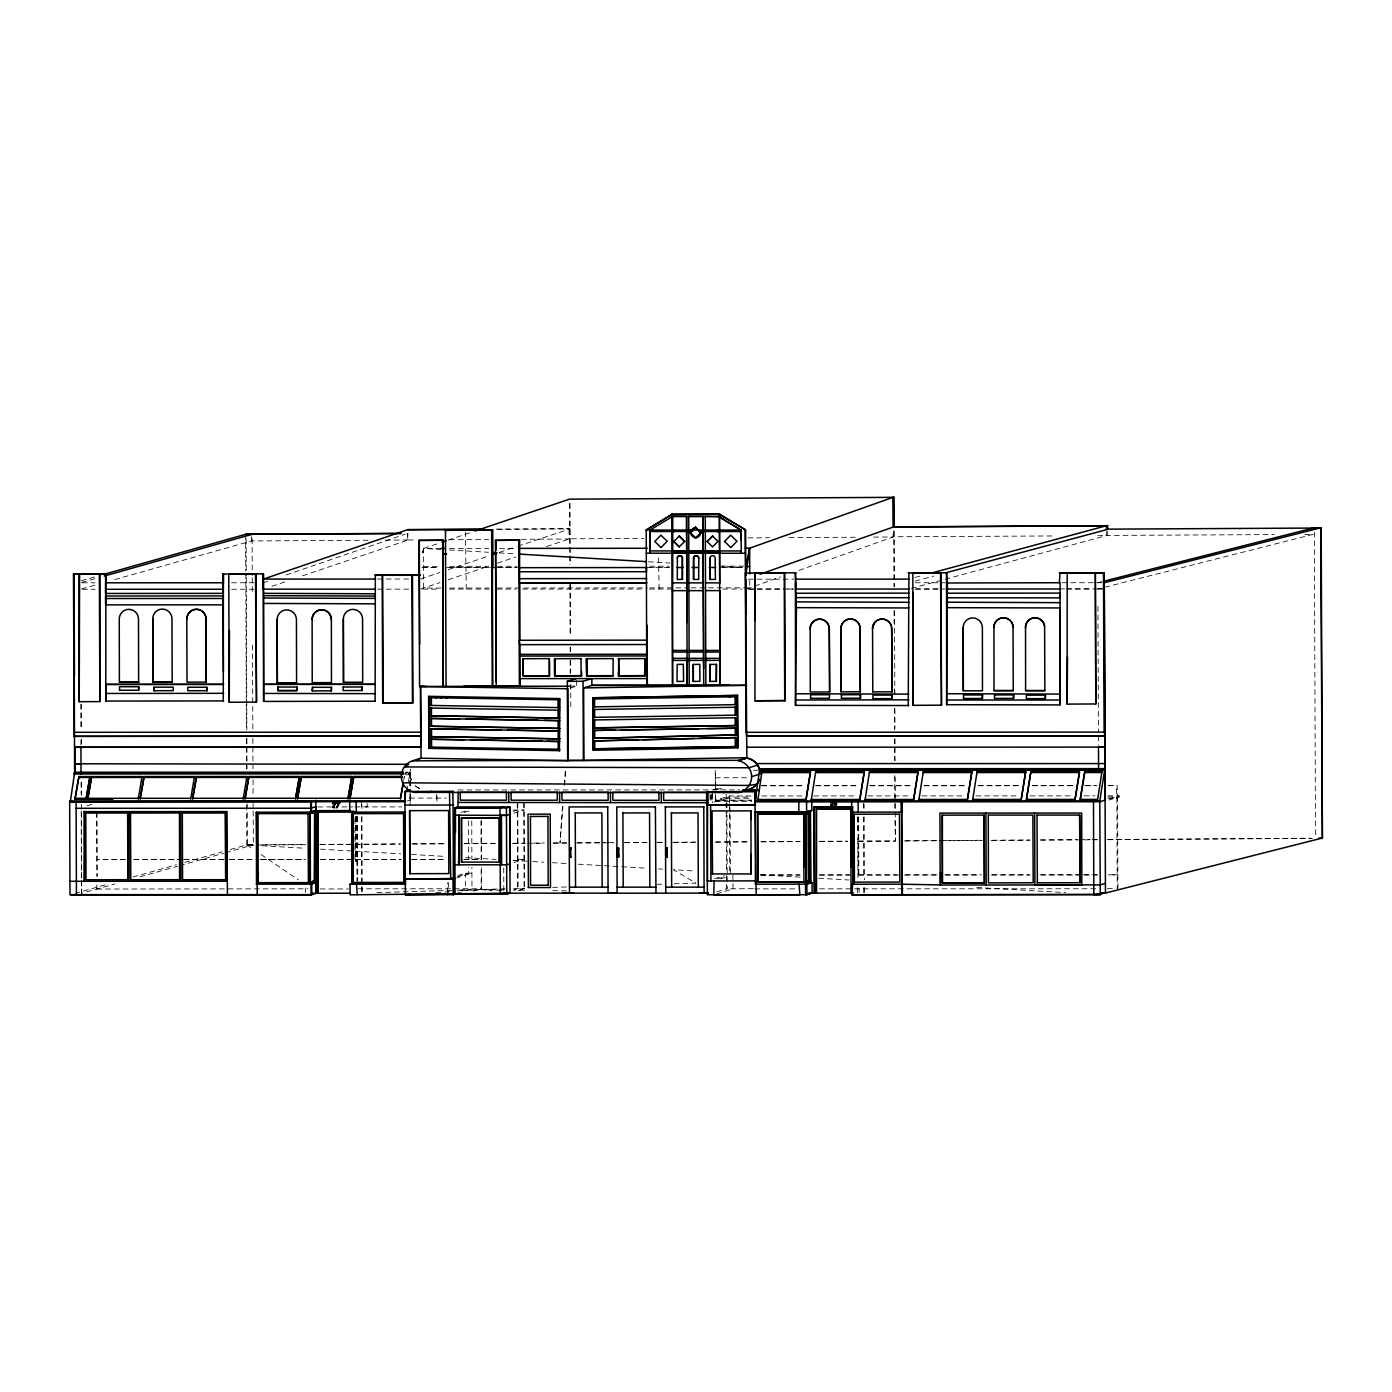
<?xml version="1.0" encoding="UTF-8"?>
<svg xmlns="http://www.w3.org/2000/svg" width="1392" height="1392" viewBox="0 0 1392 1392"><rect width="100%" height="100%" fill="white"/><g stroke="black" fill="none" stroke-linecap="round" stroke-linejoin="round"><path stroke-width="0.75" stroke-dasharray="5 3.75" d="M410.048 785.941L410.17 773.917L405.403 773.865M447.424 892.655L447.528 882.754M410.24 794.066L410.275 802.436L410.24 789.89M401.453 774.892L410.257 772.195L410.014 789.751M562.455 806.455L560.002 843.134L562.925 806.664M564.178 785.001L565.378 770.002M564.63 785.227L565.848 770.211M440.881 548.431L423.481 548.448L422.82 552.659L423.481 548.448L439.942 542.897M403.628 780.32L404.306 776.44L404.376 777.362M405.472 774.787L409.787 774.787L409.822 772.142L405.49 772.142M406.916 790.9L409.735 773.865M422.698 552.711L423.481 548.448L440.794 549.475M746.39 589.025L780.512 576.914M798.938 570.389L893.768 536.755L1054.475 535.955M263.506 582.726L267.612 581.334M286.056 575L404.985 534.232M385.445 540.131L407.056 539.992L407.665 533.31L408.152 539.992L416.852 539.939M271.84 586.363L286.178 581.438M302.569 575.818L408.152 539.992M448.172 540.113L470.809 532.475M420.523 579.002L439.994 572.443M448.189 569.676L489.149 555.843M499.397 552.38L515.771 546.865M517.824 546.169L570.128 528.873L495.1 529.343M420.558 589.112L440.029 582.552M448.224 579.785L489.184 565.952M497.379 563.186L515.823 556.957M546.534 546.604L569.711 538.774L643.87 538.53M460.961 812.476L468.495 810.109M464.18 812.476L469.817 810.701M457.968 875.551L465.502 873.202L471.94 873.202L456.889 877.9M457.429 876.734L468.721 873.202L468.686 867.338M459.917 890.689L465.554 888.914L465.502 873.202M466.337 890.689L471.975 888.931L471.905 867.338M87.035 805.794L92.951 803.984M569.989 688.118L576.758 686.047L569.711 686.221M410.222 785.888L410.17 773.917L405.611 773.987M361.433 806.908L361.172 800.191M96.848 884.842L96.866 889.036L97.301 884.703M407.16 801.061L410.031 800.174M458.159 789.96L739.778 789.89M513.317 811.345L517.789 809.97M513.892 813.137L524.21 809.97L513.039 810.127M463.762 859.525L481.58 859.386L481.441 820.723M718.255 788.255L712.339 790.064L712.391 802.645M721.474 788.255L715.558 790.064L715.471 770.246M513.561 860.726L524.401 859.369L514.083 862.535M751.019 795.963L729.391 795.98L715.366 800.278L751.367 800.261M715.331 794.188L715.366 801.357L729.408 797.059L751.036 797.042M714.357 802.036L726.885 798.208L726.955 813.119M729.408 798.416L730.174 813.119M481.615 867.79L481.232 888.914L481.162 867.929M518.155 890.723L524.523 888.775L524.192 802.505M714.653 878.735L724.519 875.725M717.332 878.891L723.527 877.012M720.569 878.891L726.746 876.995M716.689 891.889L727.25 888.67L727.233 884.738M716.515 893.908L732.975 888.879L732.923 875.116M1107.858 785.714L1117.219 785.506L1117.271 798.086M1109.285 798.869L1119.151 795.859L1119.151 796.937L1109.128 800M1117.933 888.548L1117.567 798.086L1116.558 798.295L1116.523 785.714M410.17 773.917L409.822 772.142M81.328 580.725L95.891 576.601M81.519 582.482L96.013 578.393M81.536 588.955L96.048 584.849M114.701 579.594L251.465 540.966L368.167 540.235M75.081 893.368L108.193 884.024M133.023 877.012L176.488 864.728M184.771 862.396L222.024 851.869M230.289 849.538L246.854 844.857L253.361 844.822L253.118 803.602M81.188 811.014L81.519 893.299L114.91 883.937M139.948 876.873L177.515 866.259M179.603 865.667L223.433 853.296M225.521 852.704L253.274 844.857L246.854 844.857L246.697 803.602M915.153 577.454L921.4 575.766M915.17 581.09L933.893 576.027M911.325 588.398L1107.249 535.415L1274.359 534.58M1102.029 581.647L1097.853 582.709L1102.133 582.709L1070.605 582.726M473.071 890.967L481.093 889.523L504.983 889.888M435.992 892.585L451.025 891.559M461.761 890.828L481.093 889.523L504.791 890.497M376.954 892.603L455.045 890.288M457.22 890.219L504.948 888.809M513.631 888.548L524.471 888.235M552.676 887.4L567.866 886.948M656.798 884.32L663.305 884.129M674.163 883.798L695.843 883.154L673.554 869.756L695.217 871.027M496.231 529.117L569.676 528.664M407.038 533.536L408.117 533.519M449.459 539.731L488.609 539.487M521.234 539.296L569.067 538.982L569.032 528.873M747.922 537.886L769.602 537.747M789.107 537.625L856.306 537.208M873.637 537.103L893.159 536.981L893.125 531.031M1097.801 535.694L1106.449 535.624L1106.449 531.448M1304.652 534.389L1313.3 534.337L1097.87 588.973L1102.151 588.973M262.044 844.77L305.474 844.492M320.682 844.405L353.255 844.196M355.43 844.196L401.018 843.9M411.875 843.83L444.448 843.639M463.988 843.517L496.561 843.308M513.944 843.204L524.801 843.134M533.484 843.082L544.342 843.013M553.024 842.96L568.197 842.873M576.845 842.804L604.981 842.63M607.138 842.63L613.628 842.578M624.451 842.508L648.254 842.369M656.92 842.317L663.41 842.282M674.233 842.212L695.861 842.073M715.349 841.951L747.8 841.742M760.78 841.673L799.739 841.429M819.209 841.307L847.345 841.133M858.168 841.064L895.421 841.046L895.16 775.883M905.792 840.768L938.295 840.559M940.453 840.542L981.656 840.281M992.461 840.229L1029.332 839.985M1040.137 839.915L1077.008 839.689M1079.148 839.672L1090.023 839.602M1092.146 839.602L1098.688 839.55M1107.319 839.498L1311.09 838.21M253.344 845.24L246.854 844.857L252.648 845.048M256.981 845.014L306.762 844.7M319.742 844.631L399.835 844.126M412.815 844.039L445.283 843.848M464.754 843.726L495.065 843.535M512.378 843.43L525.358 843.343M527.533 843.326L544.846 843.221M553.494 843.169L566.492 843.082M577.297 843.03L614.098 842.786M624.921 842.734L646.549 842.595M657.372 842.525L663.862 842.491M672.527 842.438L696.331 842.282M715.801 842.16L748.252 841.951M761.25 841.882L800.191 841.638M819.662 841.516L847.798 841.342M858.62 841.273L895.404 841.046L894.865 816.947M904.104 840.994L943.184 840.733M945.359 840.733L982.265 840.49M990.947 840.437L1030.045 840.194M1040.903 840.124L1082.158 839.863M1084.316 839.863L1097.348 839.776M1108.206 839.707L1312.308 838.419M449.581 548.431L488.714 548.396M499.589 548.396L516.989 548.378M423.551 566.37L440.951 566.353M449.651 566.353L488.783 566.318M497.483 566.318L517.058 566.3M649.681 566.196L669.256 566.179M721.439 566.144L747.521 566.109M422.646 567.414L439.802 567.414M449.407 567.414L489.288 567.397M496.718 567.397L516.014 567.379M649.403 567.344L669.152 567.344M722.744 567.327L742.023 567.31M422.054 567.588L439.211 567.588M446.728 567.588L492.907 567.571M498.266 567.571L517.563 567.571M646.88 567.536L672.614 567.518M720.012 567.501L743.606 567.501L721.961 566.092M377.458 579.037L409.753 579.02M748.339 579.176L780.947 579.176M783.122 579.176L793.997 579.159M82.354 582.813L95.074 582.813M231.594 582.778L256.876 582.761M915.344 582.761L945.203 582.761M1062.183 582.726L1068.499 582.726M441.038 588.068L423.638 588.068L423.481 548.448M449.738 588.05L488.87 588.016M497.57 588.016L647.593 587.894M649.768 587.894L673.693 587.876M675.868 587.876L688.901 587.859M691.076 587.859L706.301 587.842M708.476 587.842L749.783 587.807L749.749 577.906M377.51 589.147L409.805 589.129M422.733 589.112L439.889 589.112M449.494 589.112L489.375 589.094M496.787 589.094L516.101 589.094M522.539 589.077L643.243 589.042M649.49 589.042L673.293 589.042M722.831 589.025L742.11 589.025M748.6 589.007L755.125 589.007M757.3 589.007L785.558 589.007M787.733 589.007L794.258 589.007M915.623 588.973L941.183 588.955M1060.339 588.92L1064.549 588.92M1066.637 588.92L1091.833 588.903M1098.131 588.903L1104.517 588.903M82.441 589.286L95.126 589.286M231.629 589.251L256.894 589.234M748.374 589.094L780.982 589.077M783.157 589.077L794.014 589.077M915.362 589.042L945.203 589.025M1066.429 588.99L1102.186 588.973M753.368 770.315L757.84 770.228M405.35 772.943L409.666 772.943M715.279 777.763L749.157 777.745M761.546 785.61L804.924 785.593M815.764 785.593L859.142 785.575M869.983 785.575L913.361 785.558M924.201 785.558L967.579 785.54M978.419 785.54L1019.623 785.523M1032.638 785.523L1073.841 785.523M1084.681 785.506L1095.539 785.506M1108.537 785.506L1117.219 785.506M761.807 785.819L805.063 785.819M815.869 785.801L859.125 785.801M869.948 785.784L913.204 785.784M924.027 785.767L967.283 785.767M978.089 785.767L1019.188 785.749M1032.168 785.749L1073.267 785.732M1086.23 785.732L1097.053 785.714M761.842 795.963L802.94 795.946M813.746 795.946L857.002 795.946M867.825 795.928L911.081 795.928M921.904 795.911L965.161 795.911M975.966 795.893L1017.065 795.893M1030.045 795.893L1071.144 795.876M1084.107 795.876L1094.93 795.859M1107.91 795.859L1119.151 795.859M1107.91 796.937L1119.151 796.937M409.596 798.086L446.449 798.068M726.189 798.416L751.732 798.208M1107.91 798.312L1117.567 798.086M751.593 800.191L715.592 800.209L715.575 796.137M715.366 801.357L751.732 801.34M317.95 806.925L331 806.925M341.858 806.925L352.733 806.925M354.908 806.908L401.749 806.908M125.437 859.49L96.744 859.647L124.984 859.63M134.119 859.49L181.9 859.473M184.075 859.473L227.505 859.456M229.68 859.456L257.903 859.456M260.078 859.456L305.683 859.438M320.891 859.438L353.464 859.421M355.639 859.421L401.244 859.403M412.102 859.403L444.674 859.403M464.215 859.386L481.58 859.386M133.667 859.63L181.447 859.612M183.605 859.612L227.053 859.612M229.21 859.612L253.1 859.595M261.783 859.595L305.231 859.577M320.421 859.577L352.994 859.56M355.169 859.56L400.774 859.56M411.632 859.543L446.38 859.543M517.511 859.508L523.949 859.508M760.711 874.889L799.669 874.872M819.157 874.872L849.468 874.855M858.116 874.855L897.074 874.855M905.74 874.837L942.541 874.837M944.698 874.837L981.499 874.82M992.322 874.82L1029.123 874.802M1039.946 874.802L1081.079 874.785M1083.237 874.785L1098.392 874.785M1109.215 874.785L1117.88 874.785L1108.484 874.994M761.146 875.098L800.226 875.098M819.766 875.081L850.147 875.081M858.829 875.081L902.26 875.063M904.417 875.063L936.99 875.046M945.673 875.046L980.403 875.029M991.261 875.029L1030.341 875.029M1041.199 875.011L1082.437 875.011M1084.612 875.011L1097.627 874.994M96.866 889.036L307.963 888.827M320.195 888.966L348.383 888.966M357.918 888.809L481.702 888.775M524.523 888.775L517.633 888.914L517.285 802.645M753.211 888.653L726.537 888.879L726.485 875.116M754.621 888.862L797.894 888.862M819.54 888.844L1098.671 888.757M1107.319 888.757L1112.504 888.548M524.54 890.201L513.665 890.027L518.085 888.775L517.754 802.505M552.781 890.654L567.988 890.897M262.009 845.744L305.335 848.267M320.491 849.155L400.635 853.835M411.475 854.462L446.119 856.48M465.624 857.629L495.935 859.386M513.265 860.413L530.596 861.422M532.771 861.544L543.593 862.17M552.259 862.675L567.414 863.562M578.254 864.188L602.075 865.58M604.232 865.72L647.558 868.243M658.399 868.869L662.714 869.13M760.189 874.802L801.34 877.204M818.67 878.213L848.998 879.988M976.784 887.435L1065.593 892.62M449.442 549.979L488.366 552.276M499.189 552.92L516.484 553.946M648.428 561.742L670.057 563.029M481.093 889.523L491.428 890.828M246.854 844.857L253.97 849.694M261.087 854.531L298.427 879.901M1314.326 532.144L1315.51 835.983M1116.871 798.295L1117.219 888.757M1107.701 531.448L1107.719 535.624M1097.94 606.303L1098.427 731.983M1098.445 735.95L1098.479 745.242M894.203 531.031L894.43 586.919M894.517 610.81L894.847 698.123M894.899 708.545L894.969 728.451M895.021 738.961L895.091 760.919M893.734 530.822L893.96 586.711M894.047 610.601L894.099 623.633M894.36 688.796L894.395 697.479M894.43 708.337L894.517 730.069M894.551 738.752L894.638 760.467M894.691 775.675L894.795 801.74M894.812 803.915L894.83 808.247M864.119 804.124L864.136 808.247M864.171 816.808L864.415 879.64M864.432 887.557L864.467 892.916M863.405 803.149L863.423 808.682M863.458 817.017L863.701 877.691M863.736 887.765L863.753 893.125M859.055 888.34L859.073 892.481M858.638 817.017L858.864 877.691M858.412 817.017L858.638 877.778M857.942 817.017L858.185 877.778M857.733 817.017L857.785 830.032M857.82 838.715L857.977 877.778M857.298 887.765L857.315 893.125M730.174 815.242L730.4 874.907M729.391 795.98L729.686 870.853M726.955 815.242L727.198 874.907M727.198 876.873L727.216 882.772M726.172 794.223L726.467 870.853M715.244 770.315L715.314 789.96M712.112 794.327L712.147 802.714M711.851 794.327L711.886 802.714M710.842 795.319L710.877 802.94M710.007 794.24L710.042 800.296M659.129 589.042L658.399 554.99M576.497 680.41L576.514 686.117M570.041 503.573L570.198 545.49M570.198 547.648L570.233 554.155M570.233 556.313L570.268 564.995M570.355 584.483L570.546 636.492M570.598 647.332L570.616 651.665M570.65 660.33L570.703 673.328M570.737 684.168L570.824 708.006M569.572 503.365L569.815 564.769M569.885 584.275L570.094 636.283M570.146 647.123L570.163 651.456M570.181 660.121L570.233 673.119M523.723 802.645L524.071 888.914M503.73 867.947L503.817 891.037M480.971 820.862L481.127 859.525M471.749 820.862L471.888 859.508M468.53 820.862L468.669 859.508M466.268 589.094L465.45 532.075M448.589 882.424L448.624 892.255M436.914 796.154L436.949 802.436M436.67 794.206L436.705 802.714M410.014 794.049L410.066 805.272M407.665 533.31L407.699 539.783M367.175 803.584L367.175 806.977L365.417 806.908L365.417 803.95M361.903 804.541L361.92 808.439M361.937 816.739L362.198 882.441M362.216 886.687L362.233 893.072M361.381 816.913L361.502 882.65M361.659 886.861L361.694 893.229M357.483 816.965L357.744 880.527M357.326 816.512L357.57 881.136M356.717 816.512L356.961 881.136M356.248 816.512L356.422 861.752M355.517 816.739L355.691 861.248M355.308 816.808L355.482 861.3M354.96 819.035L354.977 861.457M305.3 888.235L305.318 892.498M252.091 538.669L252.23 575.575M252.23 577.75L252.3 592.957M252.509 645.07L252.839 729.773M252.857 738.456L252.979 768.854M253.031 779.711L253.083 794.919M251.447 536.651L251.465 540.966M246.106 538.878L246.262 575.783M246.262 577.958L246.854 729.982M246.889 738.665L247.01 769.063M247.15 803.81L247.306 845.083M245.636 534.319L245.792 571.242M245.792 573.4L246.401 729.773M246.436 738.456L246.558 768.854M97.022 812.249L97.266 876.299M96.57 812.389L96.814 876.438M80.771 704.126L80.875 730.139M80.91 739.952L80.945 745.468M81.084 782.13L81.136 794.188M81.519 704.178L81.519 728.086M81.519 738.961L81.519 745.468M81.519 782.426L81.519 795.476M81.519 804.176L81.519 878.074M81.519 880.249L81.519 893.299M419.497 788.585A16.06 15.973 73 0 1 414.572 785.158M411.232 780.164A16.06 15.973 73 0 1 410.031 772.264A16.721 16.617 73 0 1 410.71 768.906M419.74 788.516A16.06 15.973 73 0 1 414.799 785.088M411.458 780.094A16.06 15.973 73 0 1 410.257 772.195"/><path stroke-width="1.5" d="M315.793 807.029L316.123 893.299L315.793 800.209M901.633 812.075L901.581 801.792L901.511 812.128L851.73 812.128L851.626 800.939M353.429 883.154L350.036 884.181L350.071 894.83L510.029 893.212L509.681 806.942L457.985 806.96L454.749 807.952L453.844 894.621L405.159 894.865L406.064 894.586M901.72 894.76L901.581 801.792L902.416 894.551M834.226 803.219L834.365 800.905L834.226 803.219L836.174 803.932M834.73 802.732L834.887 801.357L835.565 802.732M832.242 802.575L830.659 801.061M835.513 802.749L836.749 803.793L835.774 805.516M832.503 804.646L831.32 802.906M334.602 804.611L334.376 803.549M335.281 804.158L334.132 805.951M832.886 802.349L832.59 801.131M332.497 807.064C336.342 808.613 334.376 807.621 333.61 806.368M759.597 771.168L759.614 768.732L1104.883 768.628L1099.784 800.852L1100.254 894.638L851.939 894.778L852.6 884.198M1104.291 588.973L1105.352 800.087L1099.854 801.757L755.003 801.862L759.527 770.263L1105.004 770.194L1104.883 768.628M757.822 800.417L761.911 771.707L810.492 771.69L806.02 800.4M810.492 771.69L805.951 799.495L757.753 799.513M811.223 800.4L815.695 771.69L864.293 771.673L859.804 800.383M864.293 771.673L859.734 799.478L811.153 799.495M865.006 800.383L869.495 771.673L918.076 771.655L913.604 800.365M918.076 771.655L913.552 799.478L864.954 799.478M918.824 800.365L923.296 771.655L971.877 771.638L967.405 800.348M971.877 771.638L967.353 799.46L918.755 799.46M972.608 800.348L977.097 771.638L1025.678 771.62L1021.206 800.33M1025.678 771.62L1021.136 799.443L972.556 799.443M1030.88 771.62L1026.356 799.443L1074.937 799.426L1079.479 771.62L1030.88 771.62L1026.409 800.33M1075.007 800.313L1079.548 772.508L1030.95 772.525M1080.209 800.313L1084.751 772.508L1102.012 772.508L1101.959 771.603L1084.681 771.603L1080.14 799.426L1097.418 799.408M1097.488 800.313L1101.959 771.603M74.472 774.892L74.507 772.229L403.332 772.142M70.348 801.548L74.42 773.969L403.245 773.865M75.029 798.329L78.909 776.545L89.975 776.545L86.147 799.234L75.081 799.252L75.029 798.329L86.078 798.312L89.975 776.545M75.081 799.252L78.909 776.545M87.731 799.234L91.559 776.545L142.036 776.527L142.106 777.449L91.628 777.467L87.731 799.234L112.961 799.234M138.208 799.234L142.036 776.527M140.192 799.234L144.072 777.449L194.549 777.432L194.497 776.51L144.02 776.527L140.122 798.312L190.6 798.295M190.669 799.217L194.497 776.51M192.635 799.217L196.533 777.432L247.01 777.415L246.941 776.492L196.463 776.51L192.583 798.295L243.061 798.277M243.113 799.199L246.941 776.492M248.924 776.492L245.027 798.277L295.504 798.26L299.402 776.475L248.924 776.492L245.096 799.199M295.574 799.182L299.402 776.475M301.385 776.475L297.488 798.26L347.965 798.242L351.863 776.458L301.385 776.475L297.54 799.182M348.017 799.165L351.863 776.458M402.201 776.44L353.829 776.458L349.931 798.242L400.426 798.225L403.28 782.252M350.001 799.165L353.829 776.458M400.478 799.147L402.984 785.105M316.837 893.072L311.06 894.847L70 894.847L69.652 801.757L405.002 801.722L405.542 791.317M406.673 790.969L406.847 789.977L406.916 790.9M746.129 572.843L749.627 548.187L893.612 497.135L894.186 527.063L1107.684 525.724L1107.701 529.36L946.351 572.651M332.392 807.343L333.14 806.159M745.277 548.187L749.627 548.187L745.747 567.501L746.338 575.174M340.031 802.697L336.133 802.923L338.604 803.428A19.714 19.592 73 0 0 337.717 805.22L336.899 807.882L338.36 805.168M835.739 805.011L836.227 803.932M337.142 806.96L337.421 806.055M832.938 802.331L832.033 803.097L833.112 804.228M832.555 804.628L830.954 805.081M654.727 541.558L660.869 535.172L667.186 541.21L661.043 547.595L654.866 541.505M724.501 541.558L730.643 535.172L736.977 541.21L730.835 547.595L724.658 541.505M673.798 541.488L679.296 536.042L684.673 541.436L679.174 546.882L673.798 541.488L679.331 546.83M690.032 532.701L695.687 527.22L701.063 532.614C697.009 544.968 683.263 531.17 695.687 527.22M695.408 538.095L701.063 532.614M707.101 541.488L712.6 536.042L717.994 541.436L712.495 546.882L707.101 541.488L712.6 536.042M832.294 802.558L831.268 802.923M686.952 622.659L686.569 516.31L672.754 516.31L672.562 685.543L671.727 514.414L646.045 530.126L672.406 514.205L719.803 514.205L745.607 529.9L745.781 572.965M672.754 516.31L649.942 530.126L650.029 553.25L650.099 530.074L741.205 530.056L741.24 540.183M333.14 802.94L332.566 803.932L333.802 803.306M835.792 804.994L834.365 805.498M746.112 567.379L749.696 566.109M759.997 574.27L893.734 526.855L1107.684 525.724M483.268 529.204L407.647 529.673L263.488 579.089L375.231 579.055M717.802 550.954L717.802 553.25L717.802 550.954L719.734 550.797C722.065 553.546 715.07 551.041 705.379 550.797L705.309 550.832M447.406 894.621L448.624 894.203M442.012 542.201L446.119 540.809M474.916 531.083L569.554 499.154L894.064 497.344M356.474 884.181L357.205 894.604M646.306 553.198L745.016 553.25M741.292 553.198L741.049 530.108L718.342 516.502L672.075 516.519M447.58 878.804L448.572 878.491M450.799 878.804L451.791 878.491M406.012 878.822L405.107 879.1L455.01 878.491M458.229 806.89L454.749 807.952L455.062 894.203L458.821 893.038M799.095 884.198L799.826 894.517M741.118 550.954L650.186 550.901M686.621 550.832L672.04 550.901M686.621 553.129L672.04 553.198M688.779 553.129L703.134 553.129M705.326 553.129L719.734 553.111L717.802 553.25M74.176 736.351L420.802 736.194L74.176 736.351L73.48 574.043L105.862 573.852L105.896 583.457M79.588 573.852L79.222 701.69L99.859 701.603L99.371 574.026M99.963 573.852L99.859 701.603M105.862 573.852L105.775 701.063L223.642 700.924M223.277 701.029L223.381 573.869L223.416 583.439M256.006 574.043L256.493 702.09L229.262 702.247L228.758 574.217L229.854 573.869M228.758 574.217L256.598 573.869M263.854 701.324L263.401 573.869L263.506 701.429L375.37 701.22M222.998 593.427L223.138 573.956M223.016 595.985L223.416 671.483M152.737 618.727L152.963 681.906L152.737 618.727A9.674 9.622 73 0 1 162.325 609.07A9.674 9.622 73 0 1 171.964 618.727L172.19 681.906L152.963 681.906M446.066 686.604L445.457 530.317L492.751 529.969L492.907 567.571L493.969 567.571M520.765 686.065L419.566 686.517L418.992 540.409L443.195 540.166L442.726 554.138L446.153 554.138M263.453 589.164L375.248 589.164M223.155 604.841L105.653 604.876L105.496 596.02L223.225 595.915M263.68 593.34L375.248 593.775L375.127 596.141M443.195 540.166L442.952 686.517M186.789 618.97L186.893 618.935A9.674 9.622 73 0 1 196.481 609.278A9.674 9.622 73 0 1 206.12 618.935L206.26 682.15L206.033 618.97A9.674 9.622 73 0 0 196.376 609.296A9.674 9.622 73 0 0 186.789 618.97L187.015 682.15L206.364 682.115M263.68 595.672L375.37 596.072M263.645 598.021L375.37 598.403M445.457 530.317L492.751 529.969M263.714 603.432L375.37 603.832M375.127 701.29L375.335 575.105M496.265 686.413L495.413 540.392L519.616 540.131L519.599 582.813L646.758 582.778L519.599 582.813M383.287 575.105L382.174 575.453L382.678 702.96L412.954 702.786L412.467 575.279M495.413 540.392L519.616 540.131M413.059 575.105L411.945 575.435L412.432 702.943M277.112 619.614L277.339 682.793L277.112 619.614A9.674 9.622 73 0 1 286.787 609.905A9.674 9.622 73 0 1 296.444 619.579L296.583 682.793L277.339 682.793M492.333 554.12L496.265 553.964L492.333 554.12L492.838 686.413M311.999 619.457L312.121 619.423A9.674 9.622 73 0 1 321.709 609.748A9.674 9.622 73 0 1 331.366 619.423L331.453 682.637L312.226 682.637L312.121 619.423A9.674 9.622 73 0 1 321.656 609.766A9.674 9.622 73 0 1 331.313 619.44L331.366 619.423M223.573 684.359L105.966 684.412L223.468 684.377M119.381 682.202L138.73 682.167L119.381 682.202L119.26 618.988A9.674 9.622 73 0 1 128.847 609.331A9.674 9.622 73 0 1 138.487 618.988L138.626 682.202M672.197 516.658L671.501 514.483L672.406 514.205M343.337 619.022L343.441 682.254L362.686 682.254L362.581 619.022A9.674 9.622 73 0 0 352.924 609.365A9.674 9.622 73 0 0 343.337 619.022L343.563 682.202M105.74 693.46L223.607 693.32M79.222 701.69L78.996 574.043M686.569 516.31L687.178 685.456L687.074 658.364L672.754 658.364M138.521 686.726L119.555 686.726L119.555 690.241M688.588 516.345L703.064 516.293L703.656 668.734M650.099 531.518L692.711 531.466M519.338 571.747L646.514 571.712L646.497 567.64M702.925 516.345L703.726 685.456M705.135 516.345L719.594 516.641L719.768 582.883M138.765 690.171L138.748 686.656L138.539 690.241L119.416 690.275M105.775 701.063L106.07 684.394M154.077 687.196L154.094 690.71L154.077 687.196L173.217 687.161L173.217 690.658L154.094 690.71M172.19 681.906L153.068 681.889M671.501 514.483L719.803 514.205M671.953 530.074L673.554 530.039L673.276 531.57L673.554 530.039M719.594 516.641L718.898 514.483M671.953 531.518L673.571 531.483M519.755 578.672L646.741 578.567M679.296 536.042L684.673 541.436M717.715 530.108L719.647 529.969L717.715 530.108L717.715 531.553L719.647 531.413L717.715 531.553M206.782 687.248L206.956 690.693L206.782 687.248L187.816 687.248L187.833 690.745L206.956 690.693M74.455 732.296L420.906 732.192M673.641 550.867L673.363 553.25L673.641 550.867L672.319 550.814M741.049 530.108L719.299 516.728L720.238 685.438L720.151 660.382L705.779 660.382M745.607 529.9L719.125 514.414L719.142 516.78M741.049 531.553L698.854 531.466M688.709 550.849L703.064 550.849M677.399 558.175L677.208 558.227A2.558 2.54 73 0 1 679.748 555.669A2.558 2.54 73 0 1 682.306 558.227L682.376 579.455L682.498 558.175A2.558 2.54 73 0 0 679.94 555.617A2.558 2.54 73 0 0 677.399 558.175L677.278 579.455L682.567 579.403M693.494 558.227L693.686 558.175A2.558 2.54 73 0 1 696.226 555.617A2.558 2.54 73 0 1 698.784 558.175L698.662 579.455L693.581 579.455L693.494 558.227A2.558 2.54 73 0 1 696.035 555.669A2.558 2.54 73 0 1 698.593 558.227L698.784 558.175M278 687.039L296.966 687.039L296.931 690.571L277.808 690.606L277.948 687.056L277.808 690.606M229.262 702.247L229.471 630.489M296.583 682.793L277.426 682.759M263.471 693.425L375.318 693.668M710.059 558.227L710.129 579.455L710.059 558.227A2.558 2.54 73 0 1 712.6 555.669A2.558 2.54 73 0 1 715.157 558.227L715.418 579.403L710.129 579.455M296.966 687.039L296.792 690.606L277.965 690.571M256.493 702.09L255.502 574.2M312.469 687.335L312.33 690.884L312.504 687.317L331.487 687.317L331.296 690.884L331.487 687.317M408.639 764.312L74.82 763.773M672.458 582.865L686.674 582.9M693.581 579.455L693.686 558.175M362.216 690.484L362.251 686.969L362.059 690.536L343.093 690.536L343.267 686.969M688.953 582.865L703.186 582.9M672.406 590.643L686.708 590.66M705.5 582.865L719.838 582.865M647.332 685.403L647.176 644.531L519.547 644.67L519.529 640.285L520.591 639.972M746.46 732.192L746.477 736.142L1104.569 736.037L1104.552 732.088L746.008 732.331L745.399 573.069L746.373 572.773M688.988 590.626L703.221 590.66M519.547 644.67L520.608 644.339M754.464 573.26L784.74 573.086L785.245 700.594L754.951 700.768L754.986 573.104L755.16 620.641M705.535 590.608L719.873 590.608L720.029 650.447M519.808 654.362L647.21 654.257L647.228 655.945L519.825 656.067L520.643 654.118M419.566 686.517L567.936 688.744L568.214 760.78L421.01 758.205A16.721 16.617 73 0 0 416.521 760.624M908.941 589.042L796.207 589.077L795.406 573.052L795.511 705.361L908.872 705.535M426.056 686.517L420.367 686.273L420.836 747.243L74.75 747.243L74.855 774.004M522.8 658.729L523.27 675.746L549.196 675.868L522.853 675.868L522.8 658.729L549.544 658.59M382.678 702.96L412.954 702.786M795.458 583.039L796.207 607.608M554.59 658.712L554.642 675.868L554.59 658.712L581.369 658.59M908.941 597.725L795.98 597.62L796.433 593.114M84.268 811.571L84.355 881.31L84.808 811.414M586.415 658.712L586.676 675.868L586.415 658.712L613.159 658.573L613.019 675.868L586.676 675.868M647.106 625.252L647.176 644.531M796.433 601.866L908.941 602.301M618.605 658.573L618.866 675.729L645.175 675.677L618.466 675.868L618.796 658.52M908.245 705.727L908.906 572.791M795.511 705.361L796.433 607.538M127.803 812.998L85.765 813.067L85.991 879.779L128.047 879.709M912.386 573.156L941.009 573.017L941.479 705.187L912.856 705.326L912.856 573.017M554.642 675.868L581.821 675.694L555.06 675.746L554.99 658.59M751.593 776.649L760.171 774.022L759.962 770.228A16.182 16.078 73 0 0 757.735 765.078L756.604 763.582A16.182 16.078 73 0 0 747.086 758.031L738.265 760.328L567.658 760.554L567.344 681.297L576.131 678.617M645.105 658.503L644.583 675.851M672.719 650.429L686.969 650.447M672.632 652.082L687.056 652.048M567.344 681.297L583.057 681.297L591.844 678.6L591.878 685.421L746.216 685.369M689.197 650.429L703.499 650.447M1060.095 588.99L947.36 589.025L946.56 573.017L946.647 704.7L1059.886 704.909L1060.095 607.956L947.099 607.678L946.647 704.7M689.197 652.048L703.586 652.048M618.466 675.868L618.918 667.099M672.667 660.417L703.621 660.382M757.631 782.791A16.182 16.078 73 0 1 747.295 789.89L738.665 792.587L414.746 792.379A16.06 15.973 73 0 1 401.453 774.892A16.721 16.617 73 0 1 412.415 760.832L583.927 760.38L583.648 687.926L592.47 685.229M705.744 650.429L720.116 650.429M180.647 811.623L180.908 881.31M179.829 879.692L130.778 879.779L130.535 813.067L179.585 812.98M705.744 652.048L720.116 652.048L720.134 658.346L705.779 658.364M689.231 658.364L703.621 658.364M946.595 582.987L1060.078 582.726L1059.886 704.909M683.333 664.436L683.611 681.349L677.034 681.419L677.173 664.367L683.542 664.367M420.836 747.243L74.524 747.313M693.268 664.436L693.32 681.419L693.268 664.436L699.828 664.367L699.898 681.349L693.32 681.419M810.179 628.801L810.057 628.836A9.674 9.622 73 0 1 819.644 619.162A9.674 9.622 73 0 1 829.301 628.836L829.632 691.981L829.301 628.836A9.674 9.622 73 0 0 819.749 619.127A9.674 9.622 73 0 0 810.179 628.801L810.283 692.015L829.632 691.981M947.343 589.025L947.117 597.777L1060.095 597.881L1060.095 593.096L947.117 593.201M226.687 881.31L226.618 811.571L227.453 894.638M709.885 664.436L709.955 681.419L709.885 664.436L716.445 664.367L716.306 681.419L716.445 664.367M225.139 813.067L225.626 879.692L182.561 879.761L182.317 813.067L225.243 813.032M647.924 685.212L646.81 685.56L646.219 530.074M412.415 760.832L421.237 758.135M947.117 597.777L947.099 607.678M257.242 894.638L256.424 812.18L256.493 884.181M407.821 765.896L404.393 766.94L748.913 767.775L757.735 765.078M860.082 628.662L860.308 691.841L860.082 628.662A9.674 9.622 73 0 0 850.425 618.988A9.674 9.622 73 0 0 840.838 628.662L841.064 691.841L860.43 691.807M947.587 602.214L1060.095 602.649M891.454 626.139A9.674 9.622 73 0 0 872.558 628.645L872.436 628.679A9.674 9.622 73 0 1 882.023 619.005A9.674 9.622 73 0 1 891.68 628.679L892.011 691.824L891.68 628.679A9.674 9.622 73 0 0 891.698 627.374M689.197 685.49L688.709 516.31M1059.347 582.952L1060.043 572.825L1104.221 572.808L1105.457 893.055L1095.922 894.395M1067.194 573.104L1067.142 704.108L1095.817 703.952L1095.347 573.034L1095.817 703.952M705.866 685.456L705.257 516.293M315.827 806.681L310.764 808.23L76.125 808.3M308.05 813.659L308.398 882.615L258.146 882.65L258.007 813.624L308.154 813.624M314 812.284L309.494 813.659L314.662 812.284L314.905 881.136L309.685 882.528L314.244 881.136L314.662 812.284M318.176 893.142L317.863 812.075L318.002 893.194M1059.312 573.052L1104.221 572.808M759.614 768.732L759.719 770.298A16.182 16.078 73 0 0 757.492 765.148L756.378 763.651A16.182 16.078 73 0 0 746.86 758.101L745.085 530.056M409.996 789.96L404.846 791.526L453.479 791.317M70.714 894.638L311.756 894.638L311.721 883.972L310.712 883.972M353.342 811.049L349.757 812.145L349.705 801.74M414.746 792.379L418.192 791.317M352.054 811.919L351.776 884.146M352.559 812.093L352.959 884.111M129.125 881.31L129.056 811.571M963.16 627.566L963.229 690.797L982.474 690.797L982.387 627.566A9.674 9.622 73 0 0 972.747 617.891A9.674 9.622 73 0 0 963.16 627.566L963.386 690.745M428.075 792.57L431.503 791.317M405.142 805.063L453.079 805.046L453.374 878.996L405.437 879.013L405.455 884.912M754.951 700.768L785.245 700.594M993.94 627.392L993.801 627.444A9.674 9.622 73 0 1 1003.371 617.77A9.674 9.622 73 0 1 1013.028 627.444L1013.254 690.623L994.027 690.623L993.94 627.392A9.674 9.622 73 0 1 1003.528 617.717A9.674 9.622 73 0 1 1013.185 627.392L1013.185 627.392M404.376 812.145L404.881 884.111M409.631 810.649L409.857 873.689L409.631 810.649L448.607 810.579L448.833 873.602L409.857 873.689M405.403 812.041L349.757 812.145L356.317 812.093L356.143 801.74M1025.539 627.409L1025.382 627.444A9.674 9.622 73 0 1 1034.969 617.787A9.674 9.622 73 0 1 1044.626 627.444L1044.853 690.623L1025.608 690.623L1025.539 627.409A9.674 9.622 73 0 1 1034.482 617.752A9.674 9.622 73 0 1 1044.679 626.139M458.212 802.418L707.675 802.714M795.493 700.019L908.872 699.828M453.079 805.046L452.765 791.526M810.457 698.297L829.423 698.297L829.562 694.747L810.596 694.747L810.614 698.262M841.064 691.841L840.959 628.627A9.674 9.622 73 0 1 850.547 618.953A9.674 9.622 73 0 1 860.204 628.627M841.307 694.747L860.447 694.695L860.465 698.192L841.325 698.245L841.481 694.695M455.48 815.19L506.479 815.399L509.959 814.337M860.447 694.695L860.465 698.192M499.363 817.87L499.293 862.1L461.518 862.1L461.361 817.939L499.363 817.87L499.432 862.066M872.558 628.645L872.784 691.824M503.26 806.942L500.006 807.934L500.337 894.203L503.817 893.142L608.182 893.159M258.146 882.65L258.338 871.792M454.749 807.952L506.444 807.934L509.924 806.873L510.168 870.035M746.477 736.142L1104.743 735.985M891.941 695.095L891.785 698.662L891.941 695.095L872.975 695.095L872.975 698.61M506.479 815.399L500.737 815.19M746.808 747.208L1104.9 747.104L1098.497 747.104L1098.584 770.194M548.309 885.208L530.561 885.242L530.439 816.408M530.317 816.443L548.065 816.408M912.856 705.326L912.926 592.522M738.717 792.518A16.182 16.078 73 0 0 738.265 760.728L747.086 758.031M575.54 887.156L575.244 812.928M946.647 700.019L1059.399 700.019M573.626 893.003L569.467 893.212L569.119 806.942L607.852 806.89M941.479 705.187L940.54 573.156M982.508 694.956L982.352 698.523L982.508 694.956L963.525 694.956L963.542 698.471M994.027 690.623L1013.411 690.571M756.604 763.582L1105.213 763.582M994.445 694.921L1013.567 694.869L1013.585 698.366L994.462 698.419L994.601 694.869M461.518 862.1L461.605 817.87M623.198 887.156L622.903 812.928M1025.608 690.623L1044.853 690.623M1013.567 694.869L1013.585 698.366M708.545 893.107L617.126 893.212L616.778 806.942L655.51 806.89M706.597 791.822L707.623 791.509L707.675 804.837L706.649 805.15L706.597 791.822L755.752 791.491L755.769 799.6M665.741 893.125L665.359 806.908M723.266 792.587L726.711 791.439M1045.427 695.13L1045.322 698.662L1045.427 695.13L1026.339 695.165L1026.339 698.662L1045.444 698.627M756.778 784.253L749.053 785.453L402.653 782.791M450.695 878.822L449.529 791.526M671.657 887.156L671.379 812.928M510.151 863.736L506.671 864.797L454.958 864.815M570.076 847.972L570.998 847.972L570.076 849.19M665.167 806.925L703.969 806.89M570.094 855.819L570.929 857.176L570.668 848.076M1067.142 704.108L1067.49 656.763M570.894 848.006L569.954 848.006L570.094 857.141M755.003 801.862L755.125 812.145L806.612 812.128L811.797 810.544L811.762 801.322L852.67 801.305M510.255 893.125L506.775 894.203L455.758 893.995M706.649 805.15L755.09 805.046M617.387 848.076L618.553 848.006L618.587 857.176L617.422 857.246L617.387 848.076L618.674 847.972M617.735 849.19L618.674 849.19L617.613 848.006M750.984 819.575L750.949 810.892L751.054 873.95L751.106 854.357M755.125 812.145L756.152 894.517M618.692 855.819L617.422 857.246M803.723 814.059L803.932 881.971L757.77 882.041L757.492 814.146L803.723 814.059L803.88 867.112M618.692 857.141L618.326 848.076M528.299 887.539L550.484 887.539L550.223 814.146L528.02 814.146L528.403 887.504M666.194 849.19L667.012 848.006L667.046 857.176L665.881 857.246L666.194 847.972M665.863 848.076L667.133 847.972M808.421 893.142L814.32 893.142L813.972 806.873L852.774 806.821M807.169 884.111L755.404 884.216L755.421 812.058L799.13 812.041M805.272 812.128L808.961 810.997M816.582 808.804L816.391 893.142L816.234 808.909L851.051 808.787L851.208 867.094M666.925 855.889L665.881 857.246M804.593 814.059L809.03 812.702L809.274 880.597L804.837 881.954L806.055 881.954L810.492 880.597L810.231 812.702L808.091 812.702L808.334 880.597L810.492 880.597M805.811 814.059L810.231 812.702M667.168 857.141L666.803 848.076M569.554 887.156L608.165 887.139M569.693 893.125L562.994 892.933M816.234 808.909L851.051 808.787M1105.074 731.914L1104.117 732.209L1103.491 573.034M602.179 887.139L601.883 812.911L575.14 812.963M853.348 812.128L853.748 884.164M858.168 812.128L858.133 801.844M617.213 887.156L655.823 887.139M608.078 893.194L617.352 893.125L608.078 893.194L607.73 806.925M649.838 887.139L649.559 812.911L622.798 812.963M899.441 814.198L899.824 882.058L854.41 882.11L854.149 814.216L899.563 814.163M665.672 887.156L704.091 887.156M750.949 810.892L712.078 810.927L712.53 873.88M655.963 893.125L655.388 806.925M799.739 894.725L707.31 894.76L707.623 791.509M714.131 880.858L713.748 894.76L806.908 894.725L812.789 892.933M698.314 887.139L698.018 812.911L671.257 812.963M942.401 815.086L942.401 882.893L984.492 882.824L984.127 815.103L942.158 815.155L942.401 882.893M704.108 893.177L703.778 806.908M757.77 882.041L803.897 881.954M985.919 813.102L986.197 885.034L1081.967 884.842L1034.9 884.964L1034.639 813.102M984.231 815.086L984.266 882.893M988.39 815.086L1032.864 815.103L1033.212 882.754L988.407 882.893L988.285 815.103M812.093 893.142L812.058 882.615L806.873 884.198L806.908 894.725M1037.11 815.086L1079.879 815.086M811.449 892.933L805.568 894.725L805.533 884.198L810.718 882.615L810.457 810.544L811.797 810.544M851.939 894.778L1100.95 894.43L1093.816 894.638L1093.486 801.74M851.904 884.233L901.877 884.164M1037.005 815.103L1037.353 882.754M1080.122 882.685L1079.653 815.155L1080.018 882.719L1037.127 882.824M1105.405 883.294L1100.219 884.877L1081.81 884.877L1081.706 813.067L939.931 813.102L940.192 885.034L986.354 884.981M316.088 882.632L311.965 882.598L316.245 882.598L311.008 884.181L311.06 894.847M104.209 574.252L245.636 534.319L401.192 533.345M104.313 576.044L252.074 534.319L245.636 534.319L400.548 533.571M333.088 802.958L334.863 803.167M931.787 572.947L1107.214 525.515M1104.117 581.125L1314.309 527.794L1321.182 528.02L1322.4 838.349L1321.078 838.367M1104.274 582.709L1320.73 527.812L1322.4 838.349M835.826 805.498L834.313 805.516M832.207 805.498L830.902 805.568M455.062 894.203L461.065 893.125M410.205 894.343L405.925 894.638L437.975 894.36M428.666 696.331L428.875 748.391L428.666 696.331L559.601 698.593L559.323 750.671L559.601 698.593M429.763 697.653L431.381 697.566L431.416 705.326L429.797 705.413L429.763 697.653L559.654 699.811L558.035 699.898L558.07 707.71L559.688 707.623L429.797 705.413M435.331 697.74L436.949 697.653M440.22 697.827L441.838 697.74M445.631 697.931L447.25 697.844M429.797 708.023L431.416 707.936L431.45 715.749L429.832 715.836L429.797 708.023L559.688 710.216L558.07 710.303L558.105 718.115L429.832 715.836M429.867 726.241L559.758 728.451L429.867 726.241L429.85 718.429L459.725 718.846M558.105 718.115L559.723 718.028L431.45 715.749M429.85 718.429L559.723 720.638L544.516 720.36M429.919 736.646L559.81 738.856L429.919 736.646L429.884 728.851L501.068 730M429.884 728.851L559.775 731.044L507.593 730.104M546.76 741.223L559.81 741.449L558.192 741.536L558.227 749.348L559.845 749.261L429.954 747.104L429.919 739.256L464.162 739.744M429.954 747.104L431.572 747.017L431.537 739.169M741.205 530.056L739.57 530.108L739.57 531.553L741.205 531.5M736.542 734.959L593.427 738.334L736.542 734.959L736.507 728.225L707.258 728.573M638.545 739.831L593.427 740.927L736.542 737.569L736.577 746.617L593.462 748.826L736.577 746.617M642.843 739.726L694.417 738.456M698.714 738.352L736.542 737.569M583.648 687.926L746.564 685.264M593.027 697.775L737.603 695.426L737.812 747.887L593.236 750.236L593.027 697.775L737.603 695.426M736.385 696.748L593.27 698.975L594.593 699.08L594.61 706.962L593.305 706.858L736.42 704.648L736.385 696.748L735.063 696.644L735.098 704.526L736.42 704.648M736.438 707.24L593.305 709.468L594.628 709.572L594.662 717.472L593.34 717.35L736.455 715.14L736.438 707.24L735.115 707.136L735.15 715.018L736.455 715.14M736.472 717.733L593.357 719.96L594.662 720.064L594.697 727.964L736.507 725.632L736.472 717.733L735.15 717.628L735.185 725.528L736.507 725.632M735.185 725.528L593.375 727.842L594.697 727.964M614.881 730.087L593.392 730.452L736.507 728.225M621.319 729.982L698.662 728.712M583.927 760.38L746.86 757.7M484.225 529.412L407.647 529.673M1107.232 529.151L1321.182 528.02M1318.642 838.175L1321.93 838.141L1105.474 893.055L1101.159 893.055L1105.422 893.055M350.61 810.562L314.836 810.666L309.929 812.18L310.19 884.129L315.079 882.632L314.836 810.666L315.949 810.631L310.764 812.232L310.677 800.835M317.515 812.18L353.568 812.058M1313.456 528.02L1319.877 528.02M646.723 529.917L652.517 529.917M418.992 540.409L442.673 540.322L443.248 686.43M440.881 548.431L445.231 548.431M519.164 548.378L647.437 548.274M443.248 553.981L446.658 553.981M519.32 567.692L646.88 567.536M676.93 567.518L683.385 567.518M691.998 567.518L698.471 567.518M709.241 567.501L715.697 567.501M745.399 573.069L796.154 572.825M908.158 573.017L947.291 572.791M73.48 574.043L105.635 573.922L105.496 593.462L223.225 593.357M222.79 574.061L263.401 573.869M375.301 575.122L420.506 575.105M374.744 575.296L419.932 575.279M796.172 579.159L908.924 579.124M105.67 582.813L223.172 582.778M105.688 589.286L223.207 589.251M795.98 593.253L908.941 593.149M105.722 598.525L223.242 598.49M519.529 640.285L647.158 640.146M618.205 658.694L644.914 658.573L644.983 675.729M613.611 675.677L587.076 675.746L586.815 658.59M520.156 678.617L647.315 678.583M709.955 681.419L716.515 681.349M592.226 685.299L729.617 685.195M463.762 686.256L569.711 686.221M343.076 687.039L362.251 686.969M312.33 690.884L331.487 690.815M872.662 691.859L892.011 691.824M872.819 698.662L891.959 698.61M963.368 698.523L982.508 698.471M74.576 763.843L81.014 763.843M759.475 769.585L1104.743 769.48M810.562 772.595L761.981 772.612L761.911 771.707M864.345 772.577L815.764 772.595L815.695 771.69M918.146 772.56L869.565 772.577L869.495 771.673M971.947 772.543L923.348 772.56L923.296 771.655M1025.747 772.525L977.149 772.543L977.097 771.638M74.35 773.047L403.175 772.943M78.979 777.467L90.045 777.467M248.977 777.415L299.471 777.397M301.438 777.397L351.915 777.38M353.899 777.38L402.271 777.38M743.084 790.047L758.066 789.96M742.858 790.117L757.683 790.117M742.91 791.491L755.752 791.491M707.675 792.309L663.619 792.309L663.653 800.33L707.71 800.365M87.661 798.312L138.139 798.312M404.915 800.8L69.6 800.905L69.652 801.827M754.934 800.957L1099.784 800.852M834.835 801.374L836.557 800.887M69.652 801.757L311.425 801.548L311.46 812.006L310.451 812.006M755.543 804.907L707.136 804.924L707.432 880.858M457.933 806.96L458.177 792.048M813.972 806.873L852.583 806.873L852.896 884.512M500.702 807.725L455.445 807.743L455.532 832.381M84.094 811.64L226.618 811.571M755.421 812.058L805.568 812.041L805.829 884.111M256.25 812.232L310.938 812.18M757.492 814.146L803.497 814.129M852.913 814.146L853.174 882.11M461.361 817.939L499.119 817.939M569.954 849.224L570.894 849.224M569.763 857.246L570.929 857.176M712.304 873.95L751.175 873.915M450.556 878.874L454.018 878.804M707.258 880.997L755.839 880.858M69.948 881.31L226.861 881.258M312.765 881.136L314.905 881.136M353.011 882.545L351.932 882.545L351.671 813.607L352.733 813.607L353.185 882.598L403.784 882.563L403.558 813.624L352.907 813.659L353.29 882.563L403.802 882.563M807.134 882.389L811.414 882.389M808.578 882.615L812.058 882.615M942.541 882.859L984.388 882.859M256.319 884.181L311.199 884.129M350.036 884.198L404.776 884.146M311.791 893.299L349.653 893.194M810.753 893.142L853.453 892.968M796.085 607.643L908.941 607.956M947.134 693.721L1059.886 694.086M796.12 693.755L908.872 694.121M699.584 892.968L708.197 893.107M466.25 718.968L537.991 720.238M470.67 739.865L542.428 741.153M429.919 739.256L558.192 741.536M428.875 748.391L559.793 750.653M672.336 553.111L673.641 553.163M492.698 552.537L497.031 552.798M518.659 554.068L646.253 561.62M728.99 696.748L730.313 696.853M737.812 747.887L737.273 695.408M593.236 750.236L593.375 697.792M831.546 805.603L830.746 804.941M893.734 526.855L893.612 497.135M695.374 527.307L700.75 532.701M690.345 532.614L695.722 538.008M334.811 803.184L335.228 804.176M901.685 884.216L940.574 884.912L940.522 872.227M1084.681 771.603L1084.751 772.508M901.407 800.922L901.511 801.827M759.162 790.099L759.232 791.004M756.569 790.117L756.622 791.004M401.888 789.977L401.957 790.9M196.463 776.51L196.533 777.432M144.02 776.527L144.072 777.449M91.559 776.545L91.628 777.467M86.078 798.312L86.147 799.234M74.507 772.229L74.629 774.091L73.846 573.922M76.09 801.827L76.438 894.847M581.56 671.449L581.63 675.746M580.951 658.712L581.23 675.868M1106.414 525.724L1106.431 529.36M893.003 497.344L893.107 527.063M853.105 814.146L853.366 882.11M852.791 811.136L853.07 884.459M850.703 808.909L851.034 893.072M814.163 806.821L814.494 893.09M806.577 801.844L806.612 812.128M805.794 811.971L806.055 884.042M798.799 801.844L798.834 812.128M784.218 573.243L784.723 700.75M757.735 814.076L757.961 881.971M754.725 791.804L754.777 805.133M749.627 548.187L749.731 573.974M745.799 579.437L745.938 614.029M735.202 728.12L735.22 734.854M735.237 737.464L735.272 746.512M718.011 530.021L718.011 531.466M710.616 804.924L710.912 880.858M661.27 792.083L661.322 802.679M610.444 792.1L610.479 802.627M594.715 730.556L594.732 738.439M594.749 741.031L594.784 748.948M583.057 681.297L583.37 760.554M559.601 792.1L559.654 802.592M558.122 720.725L558.14 728.538M558.157 731.131L558.192 738.943M549.562 660.73L549.614 675.746M549.144 658.712L549.196 675.868M547.943 816.443L548.187 885.242M519.773 582.761L519.999 640.146M520.016 644.531L520.173 686.239M518.798 540.374L519.373 686.482M508.776 792.1L508.811 802.54M506.444 807.934L506.775 894.203M501.433 815.416L501.625 864.815M496.213 540.148L496.248 550.014M495.743 554.12L496.248 682.08M491.637 530.317L492.246 686.587M459.186 819.488L459.169 815.19L458.647 864.815L458.977 815.26M458.751 815.329L458.925 864.728M453.931 878.822L454.001 894.586L453.792 878.874M453.026 879.1L453.096 894.847M431.468 718.342L431.485 726.154M431.503 728.747L431.537 736.559M420.732 686.169L421.01 758.205M419.288 540.322L419.688 644.357M404.933 791.509L405.368 894.812M382.696 575.296L383.2 702.803M352.141 813.607L352.402 882.545M339.317 803.236L339.265 803.254A19.418 19.279 73 0 0 338.291 805.185M310.155 812.093L310.416 884.059M263.158 573.939L263.227 589.234M179.464 813.032L179.603 879.761M84.512 811.501L84.634 845.292M80.945 747.313L81.049 774.091M74.072 573.852L74.472 675.816M947.343 582.152L947.343 593.131M947.343 597.707L947.343 607.608M75.081 747.643L75.081 773.726M759.249 779.468A16.182 16.078 73 0 1 758.536 781.19M759.493 779.398A16.182 16.078 73 0 1 758.779 781.103M757.874 782.722A16.182 16.078 73 0 1 749.296 789.351M873.097 626.069A9.674 9.622 73 0 1 874.75 622.676M189.086 612.985A9.674 9.622 73 0 1 191.905 610.496M834.4 803.201A10.544 10.475 73 0 1 835.009 803.184M264.028 684.342L375.318 684.325L264.028 684.342M506.444 792.309L460.282 792.309L460.3 800.156L506.462 800.191L506.444 792.309M557.27 792.309L511.108 792.309L511.142 800.191L557.305 800.226L557.27 792.309M608.113 792.309L561.95 792.309L561.985 800.243L608.13 800.278L608.113 792.309M658.938 792.309L612.776 792.309L612.811 800.278L658.973 800.313L658.938 792.309M127.925 879.744L127.681 813.032L127.82 879.779"/></g></svg>
